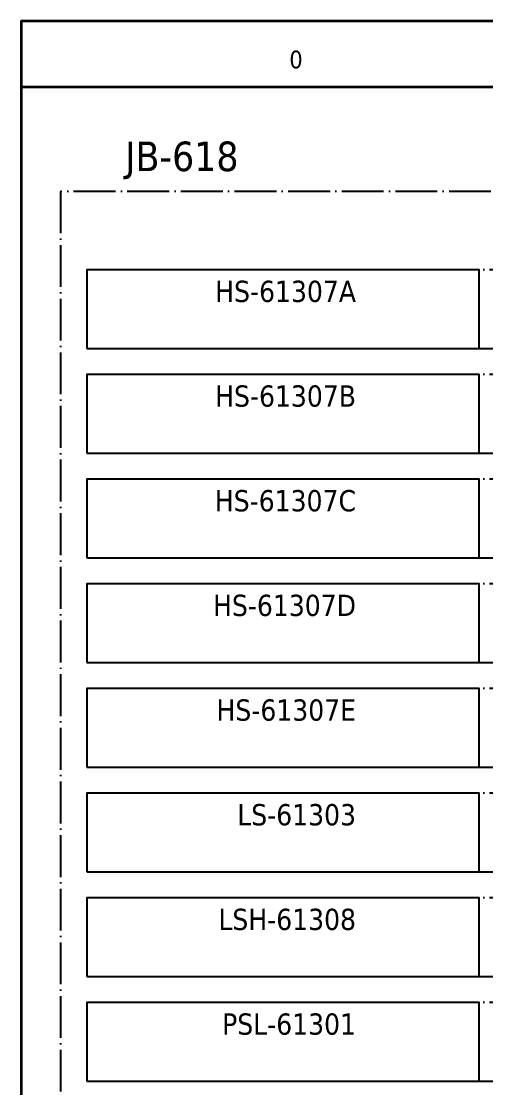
# Model space of a CAD drawing. Header units: millimetres. Extents: x 0 to 1792788, y -13 to 262234.
# Drawn here: x 0 to 35.5, y 215.5 to 297 of the extents above; entities that cross this region are included whole.
import ezdxf
from ezdxf.enums import TextEntityAlignment as Align

# ---------------------------------------------------------------- set-up
doc = ezdxf.new("R2010")
doc.units = ezdxf.units.MM
doc.linetypes.add('EPL_DASHDOT', pattern=[1, 0.8, -0.1, 0, -0.1])
for name, color, linetype, lineweight in [('EPLAN201', 7, 'Continuous', 35), ('EPLAN305', 5, 'Continuous', 25), ('EPLAN307', 134, 'EPL_DASHDOT', 25), ('EPLAN400', 5, 'Continuous', 35), ('EPLAN440', 73, 'Continuous', 35), ('EPLAN451', 7, 'Continuous', 35), ('EPLAN452', 7, 'Continuous', 35), ('EPLAN453', 7, 'Continuous', 35), ('EPLAN500', 7, 'Continuous', 35), ('EPLAN501', 7, 'Continuous', 35), ('EPLAN502', 7, 'Continuous', 35), ('EPLAN503', 7, 'Continuous', 35), ('EPLAN504', 7, 'Continuous', 35)]:
    doc.layers.add(name, color=color, linetype=linetype, lineweight=lineweight)
doc.styles.add('Tahoma', font='')
doc.styles.get('Tahoma').set_extended_font_data('Tahoma')

# ---------------------------------------------------------------- blocks, each defined once
blk = doc.blocks.new('EPLFRAME')
at = {"layer": 'EPLAN201', "linetype": 'Continuous', "lineweight": 35, "ltscale": 4}
blk.add_line((0, 292), (420, 292), dxfattribs=at)
blk.add_lwpolyline([(0, 0), (420, 0), (420, 297), (0, 297)], close=True, dxfattribs=at)
at = {"layer": 'EPLAN451', "color": 7, "style": 'Tahoma'}
for tag, p, height in [('14_10014', (101, 12), 2.257), ('14_10015', (185, 12), 2.257), ('14_10011', (101, 5), 2.257), ('14_10013', (332, 5), 1.625), ('14_10151', (73, 1), 1.625), ('14_10300', (415, 1), 1.625)]:
    blk.add_attdef(tag, p, '', height=height, dxfattribs=at)
blk.add_attdef('4_25020', text='', height=1.625, dxfattribs=at).set_placement((413, 1), align=Align.RIGHT)
at = {"layer": 'EPLAN452', "color": 7, "style": 'Tahoma'}
for tag, p, height in [('4_11041', (1, 17), 2.257), ('4_11071[1]', (1, 13), 1.625), ('4_11074[1]', (21, 13), 1.625), ('4_11070[1]', (41, 13), 1.625), ('4_11024', (73, 13), 1.625), ('4_11011', (231, 12), 2.257), ('4_11030', (301, 12), 2.257), ('4_20132_1001', (374, 13), 1.625), ('4_11071[2]', (1, 9), 1.625), ('4_11074[2]', (21, 9), 1.625), ('4_11070[2]', (41, 9), 1.625), ('4_11022', (73, 9), 1.625), ('4_20134_1001', (374, 9), 1.625), ('4_11071[3]', (1, 5), 1.625), ('4_11074[3]', (21, 5), 1.625), ('4_11070[3]', (41, 5), 1.625), ('4_11080', (73, 5), 1.625), ('4_11059', (301, 5), 1.625)]:
    blk.add_attdef(tag, p, '', height=height, dxfattribs=at)
for tag, height, p in [('4_11040', 2.257, (419, 17)), ('4_11000', 1.625, (419, 5)), ('4_11085', 1.625, (141, 1)), ('4_11086', 1.625, (183, 1))]:
    blk.add_attdef(tag, text='', height=height, dxfattribs=at).set_placement(p, align=Align.RIGHT)
at = {"layer": 'EPLAN453', "color": 7, "style": 'Tahoma'}
for tag, p in [('53_19005_1', (21, 293)), ('53_19005', (63, 293)), ('53_19005_8', (105, 293)), ('53_19005_6', (147, 293)), ('53_19005_7', (189, 293)), ('53_19005_9', (231, 293)), ('53_19005_3', (273, 293)), ('53_19005_2', (315, 293)), ('53_19005_4', (357, 293)), ('53_19005_5', (399, 293))]:
    blk.add_attdef(tag, text='', height=1.355, dxfattribs=at).set_placement(p, align=Align.BOTTOM_CENTER)
blk = doc.blocks.new('EPLSYM_LibrarySPECIAL_Symbol2_Variant0_Placement1_6')
at = {"layer": 'EPLAN307', "lineweight": 25, "ltscale": 4}
blk.add_lwpolyline([(0, -6), (34, -6), (34, 0), (0, 0)], close=True, dxfattribs=at)
at = {"layer": 'EPLAN400', "color": 5, "style": 'Tahoma'}
blk.add_attdef('88_20010', text='', height=2.2575, dxfattribs=at).set_placement((-1.5, -0.9515), align=Align.TOP_RIGHT)
at = {"layer": 'EPLAN500', "color": 7, "style": 'Tahoma'}
blk.add_attdef('88_20027', text='', height=1.6254, dxfattribs=at).set_placement((-1.5, -4.57508), align=Align.TOP_RIGHT)
at = {"layer": 'EPLAN501', "color": 7, "style": 'Tahoma'}
blk.add_attdef('88_20011', text='', height=1.6254, dxfattribs=at).set_placement((-1.5, -9.97508), align=Align.TOP_RIGHT)
at = {"layer": 'EPLAN502', "color": 7, "style": 'Tahoma'}
blk.add_attdef('88_20025', text='', height=1.6254, dxfattribs=at).set_placement((-1.5, -12.67508), align=Align.TOP_RIGHT)
at = {"layer": 'EPLAN503', "color": 7, "style": 'Tahoma'}
blk.add_attdef('88_20024', text='', height=1.6254, dxfattribs=at).set_placement((-1.5, -15.37508), align=Align.TOP_RIGHT)
at = {"layer": 'EPLAN504', "color": 7, "style": 'Tahoma'}
blk.add_attdef('88_20901[1]', text='', height=1.6254, dxfattribs=at).set_placement((-1.5, -7.27508), align=Align.TOP_RIGHT)
blk = doc.blocks.new('EPLSYM_LibrarySPECIAL_Symbol0_Variant0_Placement1_6')
at = {"layer": 'EPLAN305', "lineweight": 25, "ltscale": 4}
blk.add_lwpolyline([(0, -6), (30, -6), (30, 0), (0, 0)], close=True, dxfattribs=at)
at = {"layer": 'EPLAN400', "color": 5, "style": 'Tahoma'}
blk.add_attdef('17_20010', text='', height=2.2575, dxfattribs=at).set_placement((-1.5, -0.9515), align=Align.TOP_RIGHT)
at = {"layer": 'EPLAN440', "color": 73, "style": 'Tahoma'}
blk.add_attdef('17_20300', text='', height=1.6254, dxfattribs=at).set_placement((-1.5, -4.57508), align=Align.TOP_RIGHT)
at = {"layer": 'EPLAN500', "color": 7, "style": 'Tahoma'}
blk.add_attdef('17_20027', text='', height=1.6254, dxfattribs=at).set_placement((-1.5, -7.27508), align=Align.TOP_RIGHT)
at = {"layer": 'EPLAN501', "color": 7, "style": 'Tahoma'}
blk.add_attdef('17_20011', text='', height=1.6254, dxfattribs=at).set_placement((-1.5, -12.67508), align=Align.TOP_RIGHT)
at = {"layer": 'EPLAN502', "color": 7, "style": 'Tahoma'}
blk.add_attdef('17_20025', text='', height=1.6254, dxfattribs=at).set_placement((-1.5, -15.37508), align=Align.TOP_RIGHT)
at = {"layer": 'EPLAN503', "color": 7, "style": 'Tahoma'}
blk.add_attdef('17_20024', text='', height=1.6254, dxfattribs=at).set_placement((-1.5, -18.07508), align=Align.TOP_RIGHT)
at = {"layer": 'EPLAN504', "color": 7, "style": 'Tahoma'}
blk.add_attdef('17_20901[1]', text='', height=1.6254, dxfattribs=at).set_placement((-1.5, -9.97508), align=Align.TOP_RIGHT)
blk = doc.blocks.new('EPLSYM_LibrarySPECIAL_Symbol0_Variant0_Placement1_7')
at = {"layer": 'EPLAN305', "lineweight": 25, "ltscale": 4}
blk.add_lwpolyline([(0, -6), (30, -6), (30, 0), (0, 0)], close=True, dxfattribs=at)
at = {"layer": 'EPLAN400', "color": 5, "style": 'Tahoma'}
blk.add_attdef('17_20010', text='', height=2.2575, dxfattribs=at).set_placement((-1.5, -0.9515), align=Align.TOP_RIGHT)
at = {"layer": 'EPLAN440', "color": 73, "style": 'Tahoma'}
blk.add_attdef('17_20300', text='', height=1.6254, dxfattribs=at).set_placement((-1.5, -4.57508), align=Align.TOP_RIGHT)
at = {"layer": 'EPLAN500', "color": 7, "style": 'Tahoma'}
blk.add_attdef('17_20027', text='', height=1.6254, dxfattribs=at).set_placement((-1.5, -7.27508), align=Align.TOP_RIGHT)
at = {"layer": 'EPLAN501', "color": 7, "style": 'Tahoma'}
blk.add_attdef('17_20011', text='', height=1.6254, dxfattribs=at).set_placement((-1.5, -12.67508), align=Align.TOP_RIGHT)
at = {"layer": 'EPLAN502', "color": 7, "style": 'Tahoma'}
blk.add_attdef('17_20025', text='', height=1.6254, dxfattribs=at).set_placement((-1.5, -15.37508), align=Align.TOP_RIGHT)
at = {"layer": 'EPLAN503', "color": 7, "style": 'Tahoma'}
blk.add_attdef('17_20024', text='', height=1.6254, dxfattribs=at).set_placement((-1.5, -18.07508), align=Align.TOP_RIGHT)
at = {"layer": 'EPLAN504', "color": 7, "style": 'Tahoma'}
blk.add_attdef('17_20901[1]', text='', height=1.6254, dxfattribs=at).set_placement((-1.5, -9.97508), align=Align.TOP_RIGHT)
blk = doc.blocks.new('EPLSYM_LibrarySPECIAL_Symbol2_Variant0_Placement1_7')
at = {"layer": 'EPLAN307', "lineweight": 25, "ltscale": 4}
blk.add_lwpolyline([(0, -6), (34, -6), (34, 0), (0, 0)], close=True, dxfattribs=at)
at = {"layer": 'EPLAN400', "color": 5, "style": 'Tahoma'}
blk.add_attdef('88_20010', text='', height=2.2575, dxfattribs=at).set_placement((-1.5, -0.9515), align=Align.TOP_RIGHT)
at = {"layer": 'EPLAN500', "color": 7, "style": 'Tahoma'}
blk.add_attdef('88_20027', text='', height=1.6254, dxfattribs=at).set_placement((-1.5, -4.57508), align=Align.TOP_RIGHT)
at = {"layer": 'EPLAN501', "color": 7, "style": 'Tahoma'}
blk.add_attdef('88_20011', text='', height=1.6254, dxfattribs=at).set_placement((-1.5, -9.97508), align=Align.TOP_RIGHT)
at = {"layer": 'EPLAN502', "color": 7, "style": 'Tahoma'}
blk.add_attdef('88_20025', text='', height=1.6254, dxfattribs=at).set_placement((-1.5, -12.67508), align=Align.TOP_RIGHT)
at = {"layer": 'EPLAN503', "color": 7, "style": 'Tahoma'}
blk.add_attdef('88_20024', text='', height=1.6254, dxfattribs=at).set_placement((-1.5, -15.37508), align=Align.TOP_RIGHT)
at = {"layer": 'EPLAN504', "color": 7, "style": 'Tahoma'}
blk.add_attdef('88_20901[1]', text='', height=1.6254, dxfattribs=at).set_placement((-1.5, -7.27508), align=Align.TOP_RIGHT)
blk = doc.blocks.new('EPLSYM_LibrarySPECIAL_Symbol0_Variant0_Placement1_8')
at = {"layer": 'EPLAN305', "lineweight": 25, "ltscale": 4}
blk.add_lwpolyline([(0, -6), (30, -6), (30, 0), (0, 0)], close=True, dxfattribs=at)
at = {"layer": 'EPLAN400', "color": 5, "style": 'Tahoma'}
blk.add_attdef('17_20010', text='', height=2.2575, dxfattribs=at).set_placement((-1.5, -0.9515), align=Align.TOP_RIGHT)
at = {"layer": 'EPLAN440', "color": 73, "style": 'Tahoma'}
blk.add_attdef('17_20300', text='', height=1.6254, dxfattribs=at).set_placement((-1.5, -4.57508), align=Align.TOP_RIGHT)
at = {"layer": 'EPLAN500', "color": 7, "style": 'Tahoma'}
blk.add_attdef('17_20027', text='', height=1.6254, dxfattribs=at).set_placement((-1.5, -7.27508), align=Align.TOP_RIGHT)
at = {"layer": 'EPLAN501', "color": 7, "style": 'Tahoma'}
blk.add_attdef('17_20011', text='', height=1.6254, dxfattribs=at).set_placement((-1.5, -12.67508), align=Align.TOP_RIGHT)
at = {"layer": 'EPLAN502', "color": 7, "style": 'Tahoma'}
blk.add_attdef('17_20025', text='', height=1.6254, dxfattribs=at).set_placement((-1.5, -15.37508), align=Align.TOP_RIGHT)
at = {"layer": 'EPLAN503', "color": 7, "style": 'Tahoma'}
blk.add_attdef('17_20024', text='', height=1.6254, dxfattribs=at).set_placement((-1.5, -18.07508), align=Align.TOP_RIGHT)
at = {"layer": 'EPLAN504', "color": 7, "style": 'Tahoma'}
blk.add_attdef('17_20901[1]', text='', height=1.6254, dxfattribs=at).set_placement((-1.5, -9.97508), align=Align.TOP_RIGHT)
blk = doc.blocks.new('EPLSYM_LibrarySPECIAL_Symbol2_Variant0_Placement1_8')
at = {"layer": 'EPLAN307', "lineweight": 25, "ltscale": 4}
blk.add_lwpolyline([(0, -6), (34, -6), (34, 0), (0, 0)], close=True, dxfattribs=at)
at = {"layer": 'EPLAN400', "color": 5, "style": 'Tahoma'}
blk.add_attdef('88_20010', text='', height=2.2575, dxfattribs=at).set_placement((-1.5, -0.9515), align=Align.TOP_RIGHT)
at = {"layer": 'EPLAN500', "color": 7, "style": 'Tahoma'}
blk.add_attdef('88_20027', text='', height=1.6254, dxfattribs=at).set_placement((-1.5, -4.57508), align=Align.TOP_RIGHT)
at = {"layer": 'EPLAN501', "color": 7, "style": 'Tahoma'}
blk.add_attdef('88_20011', text='', height=1.6254, dxfattribs=at).set_placement((-1.5, -9.97508), align=Align.TOP_RIGHT)
at = {"layer": 'EPLAN502', "color": 7, "style": 'Tahoma'}
blk.add_attdef('88_20025', text='', height=1.6254, dxfattribs=at).set_placement((-1.5, -12.67508), align=Align.TOP_RIGHT)
at = {"layer": 'EPLAN503', "color": 7, "style": 'Tahoma'}
blk.add_attdef('88_20024', text='', height=1.6254, dxfattribs=at).set_placement((-1.5, -15.37508), align=Align.TOP_RIGHT)
at = {"layer": 'EPLAN504', "color": 7, "style": 'Tahoma'}
blk.add_attdef('88_20901[1]', text='', height=1.6254, dxfattribs=at).set_placement((-1.5, -7.27508), align=Align.TOP_RIGHT)
blk = doc.blocks.new('EPLSYM_LibrarySPECIAL_Symbol0_Variant0_Placement1_9')
at = {"layer": 'EPLAN305', "lineweight": 25, "ltscale": 4}
blk.add_lwpolyline([(0, -6), (30, -6), (30, 0), (0, 0)], close=True, dxfattribs=at)
at = {"layer": 'EPLAN400', "color": 5, "style": 'Tahoma'}
blk.add_attdef('17_20010', text='', height=2.2575, dxfattribs=at).set_placement((-1.5, -0.9515), align=Align.TOP_RIGHT)
at = {"layer": 'EPLAN440', "color": 73, "style": 'Tahoma'}
blk.add_attdef('17_20300', text='', height=1.6254, dxfattribs=at).set_placement((-1.5, -4.57508), align=Align.TOP_RIGHT)
at = {"layer": 'EPLAN500', "color": 7, "style": 'Tahoma'}
blk.add_attdef('17_20027', text='', height=1.6254, dxfattribs=at).set_placement((-1.5, -7.27508), align=Align.TOP_RIGHT)
at = {"layer": 'EPLAN501', "color": 7, "style": 'Tahoma'}
blk.add_attdef('17_20011', text='', height=1.6254, dxfattribs=at).set_placement((-1.5, -12.67508), align=Align.TOP_RIGHT)
at = {"layer": 'EPLAN502', "color": 7, "style": 'Tahoma'}
blk.add_attdef('17_20025', text='', height=1.6254, dxfattribs=at).set_placement((-1.5, -15.37508), align=Align.TOP_RIGHT)
at = {"layer": 'EPLAN503', "color": 7, "style": 'Tahoma'}
blk.add_attdef('17_20024', text='', height=1.6254, dxfattribs=at).set_placement((-1.5, -18.07508), align=Align.TOP_RIGHT)
at = {"layer": 'EPLAN504', "color": 7, "style": 'Tahoma'}
blk.add_attdef('17_20901[1]', text='', height=1.6254, dxfattribs=at).set_placement((-1.5, -9.97508), align=Align.TOP_RIGHT)
blk = doc.blocks.new('EPLSYM_LibrarySPECIAL_Symbol2_Variant0_Placement1_9')
at = {"layer": 'EPLAN307', "lineweight": 25, "ltscale": 4}
blk.add_lwpolyline([(0, -6), (34, -6), (34, 0), (0, 0)], close=True, dxfattribs=at)
at = {"layer": 'EPLAN400', "color": 5, "style": 'Tahoma'}
blk.add_attdef('88_20010', text='', height=2.2575, dxfattribs=at).set_placement((-1.5, -0.9515), align=Align.TOP_RIGHT)
at = {"layer": 'EPLAN500', "color": 7, "style": 'Tahoma'}
blk.add_attdef('88_20027', text='', height=1.6254, dxfattribs=at).set_placement((-1.5, -4.57508), align=Align.TOP_RIGHT)
at = {"layer": 'EPLAN501', "color": 7, "style": 'Tahoma'}
blk.add_attdef('88_20011', text='', height=1.6254, dxfattribs=at).set_placement((-1.5, -9.97508), align=Align.TOP_RIGHT)
at = {"layer": 'EPLAN502', "color": 7, "style": 'Tahoma'}
blk.add_attdef('88_20025', text='', height=1.6254, dxfattribs=at).set_placement((-1.5, -12.67508), align=Align.TOP_RIGHT)
at = {"layer": 'EPLAN503', "color": 7, "style": 'Tahoma'}
blk.add_attdef('88_20024', text='', height=1.6254, dxfattribs=at).set_placement((-1.5, -15.37508), align=Align.TOP_RIGHT)
at = {"layer": 'EPLAN504', "color": 7, "style": 'Tahoma'}
blk.add_attdef('88_20901[1]', text='', height=1.6254, dxfattribs=at).set_placement((-1.5, -7.27508), align=Align.TOP_RIGHT)
blk = doc.blocks.new('EPLSYM_LibrarySPECIAL_Symbol0_Variant0_Placement1_10')
at = {"layer": 'EPLAN305', "lineweight": 25, "ltscale": 4}
blk.add_lwpolyline([(0, -6), (30, -6), (30, 0), (0, 0)], close=True, dxfattribs=at)
at = {"layer": 'EPLAN400', "color": 5, "style": 'Tahoma'}
blk.add_attdef('17_20010', text='', height=2.2575, dxfattribs=at).set_placement((-1.5, -0.9515), align=Align.TOP_RIGHT)
at = {"layer": 'EPLAN440', "color": 73, "style": 'Tahoma'}
blk.add_attdef('17_20300', text='', height=1.6254, dxfattribs=at).set_placement((-1.5, -4.57508), align=Align.TOP_RIGHT)
at = {"layer": 'EPLAN500', "color": 7, "style": 'Tahoma'}
blk.add_attdef('17_20027', text='', height=1.6254, dxfattribs=at).set_placement((-1.5, -7.27508), align=Align.TOP_RIGHT)
at = {"layer": 'EPLAN501', "color": 7, "style": 'Tahoma'}
blk.add_attdef('17_20011', text='', height=1.6254, dxfattribs=at).set_placement((-1.5, -12.67508), align=Align.TOP_RIGHT)
at = {"layer": 'EPLAN502', "color": 7, "style": 'Tahoma'}
blk.add_attdef('17_20025', text='', height=1.6254, dxfattribs=at).set_placement((-1.5, -15.37508), align=Align.TOP_RIGHT)
at = {"layer": 'EPLAN503', "color": 7, "style": 'Tahoma'}
blk.add_attdef('17_20024', text='', height=1.6254, dxfattribs=at).set_placement((-1.5, -18.07508), align=Align.TOP_RIGHT)
at = {"layer": 'EPLAN504', "color": 7, "style": 'Tahoma'}
blk.add_attdef('17_20901[1]', text='', height=1.6254, dxfattribs=at).set_placement((-1.5, -9.97508), align=Align.TOP_RIGHT)
blk = doc.blocks.new('EPLSYM_LibrarySPECIAL_Symbol2_Variant0_Placement1_10')
at = {"layer": 'EPLAN307', "lineweight": 25, "ltscale": 4}
blk.add_lwpolyline([(0, -6), (34, -6), (34, 0), (0, 0)], close=True, dxfattribs=at)
at = {"layer": 'EPLAN400', "color": 5, "style": 'Tahoma'}
blk.add_attdef('88_20010', text='', height=2.2575, dxfattribs=at).set_placement((-1.5, -0.9515), align=Align.TOP_RIGHT)
at = {"layer": 'EPLAN500', "color": 7, "style": 'Tahoma'}
blk.add_attdef('88_20027', text='', height=1.6254, dxfattribs=at).set_placement((-1.5, -4.57508), align=Align.TOP_RIGHT)
at = {"layer": 'EPLAN501', "color": 7, "style": 'Tahoma'}
blk.add_attdef('88_20011', text='', height=1.6254, dxfattribs=at).set_placement((-1.5, -9.97508), align=Align.TOP_RIGHT)
at = {"layer": 'EPLAN502', "color": 7, "style": 'Tahoma'}
blk.add_attdef('88_20025', text='', height=1.6254, dxfattribs=at).set_placement((-1.5, -12.67508), align=Align.TOP_RIGHT)
at = {"layer": 'EPLAN503', "color": 7, "style": 'Tahoma'}
blk.add_attdef('88_20024', text='', height=1.6254, dxfattribs=at).set_placement((-1.5, -15.37508), align=Align.TOP_RIGHT)
at = {"layer": 'EPLAN504', "color": 7, "style": 'Tahoma'}
blk.add_attdef('88_20901[1]', text='', height=1.6254, dxfattribs=at).set_placement((-1.5, -7.27508), align=Align.TOP_RIGHT)
blk = doc.blocks.new('EPLSYM_LibrarySPECIAL_Symbol0_Variant0_Placement1_11')
at = {"layer": 'EPLAN305', "lineweight": 25, "ltscale": 4}
blk.add_lwpolyline([(0, -6), (30, -6), (30, 0), (0, 0)], close=True, dxfattribs=at)
at = {"layer": 'EPLAN400', "color": 5, "style": 'Tahoma'}
blk.add_attdef('17_20010', text='', height=2.2575, dxfattribs=at).set_placement((-1.5, -0.9515), align=Align.TOP_RIGHT)
at = {"layer": 'EPLAN440', "color": 73, "style": 'Tahoma'}
blk.add_attdef('17_20300', text='', height=1.6254, dxfattribs=at).set_placement((-1.5, -4.57508), align=Align.TOP_RIGHT)
at = {"layer": 'EPLAN500', "color": 7, "style": 'Tahoma'}
blk.add_attdef('17_20027', text='', height=1.6254, dxfattribs=at).set_placement((-1.5, -7.27508), align=Align.TOP_RIGHT)
at = {"layer": 'EPLAN501', "color": 7, "style": 'Tahoma'}
blk.add_attdef('17_20011', text='', height=1.6254, dxfattribs=at).set_placement((-1.5, -12.67508), align=Align.TOP_RIGHT)
at = {"layer": 'EPLAN502', "color": 7, "style": 'Tahoma'}
blk.add_attdef('17_20025', text='', height=1.6254, dxfattribs=at).set_placement((-1.5, -15.37508), align=Align.TOP_RIGHT)
at = {"layer": 'EPLAN503', "color": 7, "style": 'Tahoma'}
blk.add_attdef('17_20024', text='', height=1.6254, dxfattribs=at).set_placement((-1.5, -18.07508), align=Align.TOP_RIGHT)
at = {"layer": 'EPLAN504', "color": 7, "style": 'Tahoma'}
blk.add_attdef('17_20901[1]', text='', height=1.6254, dxfattribs=at).set_placement((-1.5, -9.97508), align=Align.TOP_RIGHT)
blk = doc.blocks.new('EPLSYM_LibrarySPECIAL_Symbol2_Variant0_Placement1_11')
at = {"layer": 'EPLAN307', "lineweight": 25, "ltscale": 4}
blk.add_lwpolyline([(0, -6), (34, -6), (34, 0), (0, 0)], close=True, dxfattribs=at)
at = {"layer": 'EPLAN400', "color": 5, "style": 'Tahoma'}
blk.add_attdef('88_20010', text='', height=2.2575, dxfattribs=at).set_placement((-1.5, -0.9515), align=Align.TOP_RIGHT)
at = {"layer": 'EPLAN500', "color": 7, "style": 'Tahoma'}
blk.add_attdef('88_20027', text='', height=1.6254, dxfattribs=at).set_placement((-1.5, -4.57508), align=Align.TOP_RIGHT)
at = {"layer": 'EPLAN501', "color": 7, "style": 'Tahoma'}
blk.add_attdef('88_20011', text='', height=1.6254, dxfattribs=at).set_placement((-1.5, -9.97508), align=Align.TOP_RIGHT)
at = {"layer": 'EPLAN502', "color": 7, "style": 'Tahoma'}
blk.add_attdef('88_20025', text='', height=1.6254, dxfattribs=at).set_placement((-1.5, -12.67508), align=Align.TOP_RIGHT)
at = {"layer": 'EPLAN503', "color": 7, "style": 'Tahoma'}
blk.add_attdef('88_20024', text='', height=1.6254, dxfattribs=at).set_placement((-1.5, -15.37508), align=Align.TOP_RIGHT)
at = {"layer": 'EPLAN504', "color": 7, "style": 'Tahoma'}
blk.add_attdef('88_20901[1]', text='', height=1.6254, dxfattribs=at).set_placement((-1.5, -7.27508), align=Align.TOP_RIGHT)
blk = doc.blocks.new('EPLSYM_LibrarySPECIAL_Symbol0_Variant0_Placement1_12')
at = {"layer": 'EPLAN305', "lineweight": 25, "ltscale": 4}
blk.add_lwpolyline([(0, -6), (30, -6), (30, 0), (0, 0)], close=True, dxfattribs=at)
at = {"layer": 'EPLAN400', "color": 5, "style": 'Tahoma'}
blk.add_attdef('17_20010', text='', height=2.2575, dxfattribs=at).set_placement((-1.5, -0.9515), align=Align.TOP_RIGHT)
at = {"layer": 'EPLAN440', "color": 73, "style": 'Tahoma'}
blk.add_attdef('17_20300', text='', height=1.6254, dxfattribs=at).set_placement((-1.5, -4.57508), align=Align.TOP_RIGHT)
at = {"layer": 'EPLAN500', "color": 7, "style": 'Tahoma'}
blk.add_attdef('17_20027', text='', height=1.6254, dxfattribs=at).set_placement((-1.5, -7.27508), align=Align.TOP_RIGHT)
at = {"layer": 'EPLAN501', "color": 7, "style": 'Tahoma'}
blk.add_attdef('17_20011', text='', height=1.6254, dxfattribs=at).set_placement((-1.5, -12.67508), align=Align.TOP_RIGHT)
at = {"layer": 'EPLAN502', "color": 7, "style": 'Tahoma'}
blk.add_attdef('17_20025', text='', height=1.6254, dxfattribs=at).set_placement((-1.5, -15.37508), align=Align.TOP_RIGHT)
at = {"layer": 'EPLAN503', "color": 7, "style": 'Tahoma'}
blk.add_attdef('17_20024', text='', height=1.6254, dxfattribs=at).set_placement((-1.5, -18.07508), align=Align.TOP_RIGHT)
at = {"layer": 'EPLAN504', "color": 7, "style": 'Tahoma'}
blk.add_attdef('17_20901[1]', text='', height=1.6254, dxfattribs=at).set_placement((-1.5, -9.97508), align=Align.TOP_RIGHT)
blk = doc.blocks.new('EPLSYM_LibrarySPECIAL_Symbol2_Variant0_Placement1_12')
at = {"layer": 'EPLAN307', "lineweight": 25, "ltscale": 4}
blk.add_lwpolyline([(0, -6), (34, -6), (34, 0), (0, 0)], close=True, dxfattribs=at)
at = {"layer": 'EPLAN400', "color": 5, "style": 'Tahoma'}
blk.add_attdef('88_20010', text='', height=2.2575, dxfattribs=at).set_placement((-1.5, -0.9515), align=Align.TOP_RIGHT)
at = {"layer": 'EPLAN500', "color": 7, "style": 'Tahoma'}
blk.add_attdef('88_20027', text='', height=1.6254, dxfattribs=at).set_placement((-1.5, -4.57508), align=Align.TOP_RIGHT)
at = {"layer": 'EPLAN501', "color": 7, "style": 'Tahoma'}
blk.add_attdef('88_20011', text='', height=1.6254, dxfattribs=at).set_placement((-1.5, -9.97508), align=Align.TOP_RIGHT)
at = {"layer": 'EPLAN502', "color": 7, "style": 'Tahoma'}
blk.add_attdef('88_20025', text='', height=1.6254, dxfattribs=at).set_placement((-1.5, -12.67508), align=Align.TOP_RIGHT)
at = {"layer": 'EPLAN503', "color": 7, "style": 'Tahoma'}
blk.add_attdef('88_20024', text='', height=1.6254, dxfattribs=at).set_placement((-1.5, -15.37508), align=Align.TOP_RIGHT)
at = {"layer": 'EPLAN504', "color": 7, "style": 'Tahoma'}
blk.add_attdef('88_20901[1]', text='', height=1.6254, dxfattribs=at).set_placement((-1.5, -7.27508), align=Align.TOP_RIGHT)
blk = doc.blocks.new('EPLSYM_LibrarySPECIAL_Symbol0_Variant0_Placement1_13')
at = {"layer": 'EPLAN305', "lineweight": 25, "ltscale": 4}
blk.add_lwpolyline([(0, -6), (30, -6), (30, 0), (0, 0)], close=True, dxfattribs=at)
at = {"layer": 'EPLAN400', "color": 5, "style": 'Tahoma'}
blk.add_attdef('17_20010', text='', height=2.2575, dxfattribs=at).set_placement((-1.5, -0.9515), align=Align.TOP_RIGHT)
at = {"layer": 'EPLAN440', "color": 73, "style": 'Tahoma'}
blk.add_attdef('17_20300', text='', height=1.6254, dxfattribs=at).set_placement((-1.5, -4.57508), align=Align.TOP_RIGHT)
at = {"layer": 'EPLAN500', "color": 7, "style": 'Tahoma'}
blk.add_attdef('17_20027', text='', height=1.6254, dxfattribs=at).set_placement((-1.5, -7.27508), align=Align.TOP_RIGHT)
at = {"layer": 'EPLAN501', "color": 7, "style": 'Tahoma'}
blk.add_attdef('17_20011', text='', height=1.6254, dxfattribs=at).set_placement((-1.5, -12.67508), align=Align.TOP_RIGHT)
at = {"layer": 'EPLAN502', "color": 7, "style": 'Tahoma'}
blk.add_attdef('17_20025', text='', height=1.6254, dxfattribs=at).set_placement((-1.5, -15.37508), align=Align.TOP_RIGHT)
at = {"layer": 'EPLAN503', "color": 7, "style": 'Tahoma'}
blk.add_attdef('17_20024', text='', height=1.6254, dxfattribs=at).set_placement((-1.5, -18.07508), align=Align.TOP_RIGHT)
at = {"layer": 'EPLAN504', "color": 7, "style": 'Tahoma'}
blk.add_attdef('17_20901[1]', text='', height=1.6254, dxfattribs=at).set_placement((-1.5, -9.97508), align=Align.TOP_RIGHT)
blk = doc.blocks.new('EPLSYM_LibrarySPECIAL_Symbol2_Variant0_Placement1_13')
at = {"layer": 'EPLAN307', "lineweight": 25, "ltscale": 4}
blk.add_lwpolyline([(0, -6), (34, -6), (34, 0), (0, 0)], close=True, dxfattribs=at)
at = {"layer": 'EPLAN400', "color": 5, "style": 'Tahoma'}
blk.add_attdef('88_20010', text='', height=2.2575, dxfattribs=at).set_placement((-1.5, -0.9515), align=Align.TOP_RIGHT)
at = {"layer": 'EPLAN500', "color": 7, "style": 'Tahoma'}
blk.add_attdef('88_20027', text='', height=1.6254, dxfattribs=at).set_placement((-1.5, -4.57508), align=Align.TOP_RIGHT)
at = {"layer": 'EPLAN501', "color": 7, "style": 'Tahoma'}
blk.add_attdef('88_20011', text='', height=1.6254, dxfattribs=at).set_placement((-1.5, -9.97508), align=Align.TOP_RIGHT)
at = {"layer": 'EPLAN502', "color": 7, "style": 'Tahoma'}
blk.add_attdef('88_20025', text='', height=1.6254, dxfattribs=at).set_placement((-1.5, -12.67508), align=Align.TOP_RIGHT)
at = {"layer": 'EPLAN503', "color": 7, "style": 'Tahoma'}
blk.add_attdef('88_20024', text='', height=1.6254, dxfattribs=at).set_placement((-1.5, -15.37508), align=Align.TOP_RIGHT)
at = {"layer": 'EPLAN504', "color": 7, "style": 'Tahoma'}
blk.add_attdef('88_20901[1]', text='', height=1.6254, dxfattribs=at).set_placement((-1.5, -7.27508), align=Align.TOP_RIGHT)
blk = doc.blocks.new('EPLSYM_LibrarySPECIAL_Symbol2_Variant0_Placement1_18')
at = {"layer": 'EPLAN307', "lineweight": 25, "ltscale": 4}
blk.add_lwpolyline([(0, -150), (119, -150), (119, 0), (0, 0)], close=True, dxfattribs=at)
at = {"layer": 'EPLAN400', "color": 5, "style": 'Tahoma'}
blk.add_attdef('88_20010', text='', height=2.2575, dxfattribs=at).set_placement((-1.5, -0.9515), align=Align.TOP_RIGHT)
at = {"layer": 'EPLAN500', "color": 7, "style": 'Tahoma'}
blk.add_attdef('88_20027', text='', height=1.6254, dxfattribs=at).set_placement((-1.5, -4.57508), align=Align.TOP_RIGHT)
at = {"layer": 'EPLAN501', "color": 7, "style": 'Tahoma'}
blk.add_attdef('88_20011', text='', height=1.6254, dxfattribs=at).set_placement((-1.5, -9.97508), align=Align.TOP_RIGHT)
at = {"layer": 'EPLAN502', "color": 7, "style": 'Tahoma'}
blk.add_attdef('88_20025', text='', height=1.6254, dxfattribs=at).set_placement((-1.5, -12.67508), align=Align.TOP_RIGHT)
at = {"layer": 'EPLAN503', "color": 7, "style": 'Tahoma'}
blk.add_attdef('88_20024', text='', height=1.6254, dxfattribs=at).set_placement((-1.5, -15.37508), align=Align.TOP_RIGHT)
at = {"layer": 'EPLAN504', "color": 7, "style": 'Tahoma'}
blk.add_attdef('88_20901[1]', text='', height=1.6254, dxfattribs=at).set_placement((-1.5, -7.27508), align=Align.TOP_RIGHT)

msp = doc.modelspace()

# ---------------------------------------------------------------- block references
ref = msp.add_blockref('EPLFRAME', (0, 0))
ref.add_attrib('53_19005_1', '0', dxfattribs={"layer": 'EPLAN453', "color": 7, "height": 1.355, "style": 'Tahoma'}).set_placement((21, 293), align=Align.BOTTOM_CENTER)
ref = msp.add_blockref('EPLSYM_LibrarySPECIAL_Symbol2_Variant0_Placement1_18', (3, 284))
ref.add_attrib('88_20010', 'JB-618', dxfattribs={"layer": 'EPLAN400', "color": 5, "height": 2.2575, "style": 'Tahoma'}).set_placement((16.605, 287.809), align=Align.TOP_RIGHT)
for name, p in [('EPLSYM_LibrarySPECIAL_Symbol2_Variant0_Placement1_6', (5, 278)), ('EPLSYM_LibrarySPECIAL_Symbol2_Variant0_Placement1_7', (5, 270)), ('EPLSYM_LibrarySPECIAL_Symbol2_Variant0_Placement1_8', (5, 262)), ('EPLSYM_LibrarySPECIAL_Symbol2_Variant0_Placement1_9', (5, 254)), ('EPLSYM_LibrarySPECIAL_Symbol2_Variant0_Placement1_10', (5, 246)), ('EPLSYM_LibrarySPECIAL_Symbol2_Variant0_Placement1_11', (5, 238)), ('EPLSYM_LibrarySPECIAL_Symbol2_Variant0_Placement1_12', (5, 230)), ('EPLSYM_LibrarySPECIAL_Symbol2_Variant0_Placement1_13', (5, 222))]:
    msp.add_blockref(name, p)
ref = msp.add_blockref('EPLSYM_LibrarySPECIAL_Symbol0_Variant0_Placement1_6', (5, 278))
ref.add_attrib('17_20011', 'HS-61307A', dxfattribs={"layer": 'EPLAN501', "color": 7, "height": 1.6254, "style": 'Tahoma'}).set_placement((25.586, 277.175), align=Align.TOP_RIGHT)
ref = msp.add_blockref('EPLSYM_LibrarySPECIAL_Symbol0_Variant0_Placement1_7', (5, 270))
ref.add_attrib('17_20011', 'HS-61307B', dxfattribs={"layer": 'EPLAN501', "color": 7, "height": 1.6254, "style": 'Tahoma'}).set_placement((25.586, 269.175), align=Align.TOP_RIGHT)
ref = msp.add_blockref('EPLSYM_LibrarySPECIAL_Symbol0_Variant0_Placement1_8', (5, 262))
ref.add_attrib('17_20011', 'HS-61307C', dxfattribs={"layer": 'EPLAN501', "color": 7, "height": 1.6254, "style": 'Tahoma'}).set_placement((25.586, 261.175), align=Align.TOP_RIGHT)
ref = msp.add_blockref('EPLSYM_LibrarySPECIAL_Symbol0_Variant0_Placement1_9', (5, 254))
ref.add_attrib('17_20011', 'HS-61307D', dxfattribs={"layer": 'EPLAN501', "color": 7, "height": 1.6254, "style": 'Tahoma'}).set_placement((25.586, 253.175), align=Align.TOP_RIGHT)
ref = msp.add_blockref('EPLSYM_LibrarySPECIAL_Symbol0_Variant0_Placement1_10', (5, 246))
ref.add_attrib('17_20011', 'HS-61307E', dxfattribs={"layer": 'EPLAN501', "color": 7, "height": 1.6254, "style": 'Tahoma'}).set_placement((25.586, 245.175), align=Align.TOP_RIGHT)
ref = msp.add_blockref('EPLSYM_LibrarySPECIAL_Symbol0_Variant0_Placement1_11', (5, 238))
ref.add_attrib('17_20011', 'LS-61303', dxfattribs={"layer": 'EPLAN501', "color": 7, "height": 1.6254, "style": 'Tahoma'}).set_placement((25.586, 237.175), align=Align.TOP_RIGHT)
ref = msp.add_blockref('EPLSYM_LibrarySPECIAL_Symbol0_Variant0_Placement1_12', (5, 230))
ref.add_attrib('17_20011', 'LSH-61308', dxfattribs={"layer": 'EPLAN501', "color": 7, "height": 1.6254, "style": 'Tahoma'}).set_placement((25.586, 229.175), align=Align.TOP_RIGHT)
ref = msp.add_blockref('EPLSYM_LibrarySPECIAL_Symbol0_Variant0_Placement1_13', (5, 222))
ref.add_attrib('17_20011', 'PSL-61301', dxfattribs={"layer": 'EPLAN501', "color": 7, "height": 1.6254, "style": 'Tahoma'}).set_placement((25.586, 221.175), align=Align.TOP_RIGHT)

doc.saveas('drawing.dxf')
